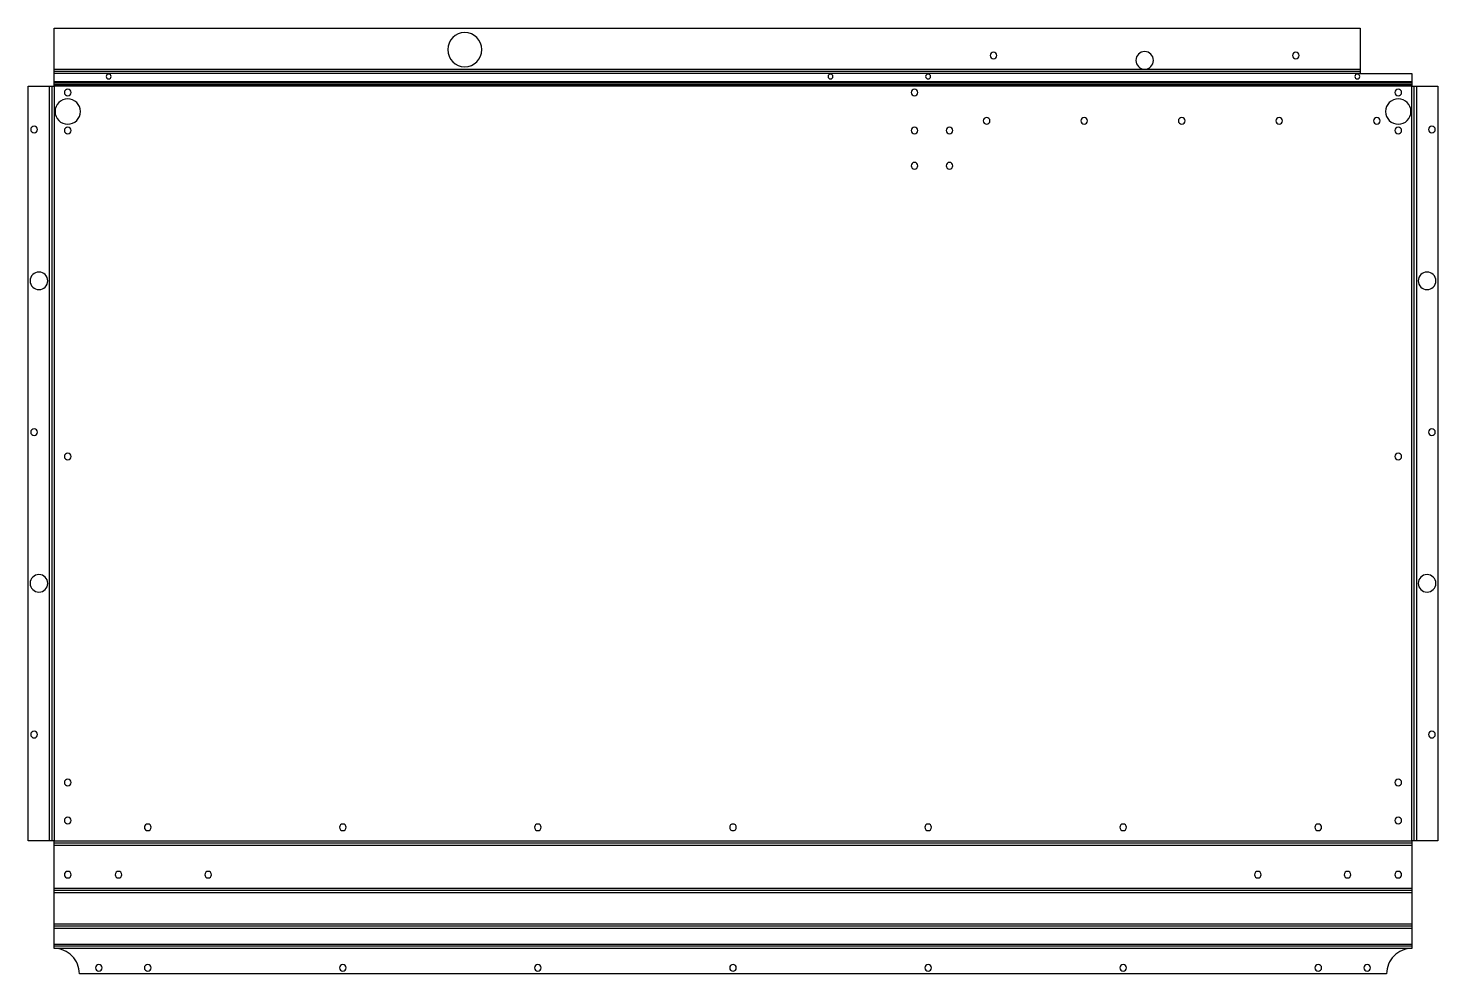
# Model space of a CAD drawing. Header units: millimetres. Extents: x -26 to 696, y 0 to 484.
import ezdxf

# ---------------------------------------------------------------- set-up
doc = ezdxf.new("R2010")
doc.units = ezdxf.units.MM

msp = doc.modelspace()

# ---------------------------------------------------------------- linework, layer by layer
at = {"layer": 'BEND'}
for p, q in [((656.4, 462.36), (-13, 462.36)), ((683, 456.63), (-13, 456.63)), ((683, 455.42), (-13, 455.42)), ((-14.13, 454.81), (-14.13, 68.05)), ((684.13, 68.05), (684.13, 454.81)), ((683, 66.92), (-13, 66.92)), ((683, 42.65), (-13, 42.65)), ((683, 24.39), (-13, 24.39)), ((683, 14.13), (-13, 14.13))]:
    msp.add_line(p, q, dxfattribs=at)
at = {"layer": 'BEND_EXTENT'}
for p, q in [((-13, 463.5), (546, 463.5)), ((546, 463.5), (656.4, 463.5)), ((656.4, 461.23), (-13, 461.23)), ((-13, 457.23), (683, 457.23)), ((-13, 456.02), (683, 456.02)), ((-15.26, 68.05), (-15.26, 454.81)), ((685.26, 454.81), (685.26, 68.05)), ((683, 65.79), (-13, 65.79)), ((-13, 43.79), (683, 43.79)), ((683, 41.52), (-13, 41.52)), ((-13, 25.52), (683, 25.52)), ((683, 23.26), (-13, 23.26)), ((-13, 15.26), (683, 15.26)), ((683, 13), (-13, 13))]:
    msp.add_line(p, q, dxfattribs=at)
msp.add_lwpolyline([(683, 68.05), (683, 454.81), (-13, 454.81), (-13, 68.05)], close=True, dxfattribs=at)
at = {"layer": 'INTERIOR_PROFILES', "extrusion": (0, 0, -1)}
for centre, radius in [((-197.5, 473.5), 8.75), ((-468.5, 470.5), 1.7), ((-546, 468), 4.5), ((-623.5, 470.5), 1.7), ((-15, 459.73), 1.25), ((-385, 459.73), 1.25), ((-435, 459.73), 1.25), ((-655, 459.73), 1.25), ((6, 441.8), 6.5), ((6, 451.55), 1.7), ((-428, 451.55), 1.7), ((-676, 441.8), 6.5), ((-676, 451.55), 1.7), ((23.26, 432.55), 1.7), ((6, 432.05), 1.7), ((-428, 432.05), 1.7), ((-446, 432.05), 1.7), ((-465, 437.05), 1.7), ((-515, 437.05), 1.7), ((-565, 437.05), 1.7), ((-615, 437.05), 1.7), ((-665, 437.05), 1.7), ((-676, 432.05), 1.7), ((-693.26, 432.55), 1.7), ((-428, 414.05), 1.7), ((-446, 414.05), 1.7), ((20.76, 355.05), 4.5), ((-690.76, 355.05), 4.5), ((23.26, 277.55), 1.7), ((-693.26, 277.55), 1.7), ((6, 265.05), 1.7), ((-676, 265.05), 1.7), ((20.76, 200.05), 4.5), ((-690.76, 200.05), 4.5), ((23.26, 122.55), 1.7), ((-693.26, 122.55), 1.7), ((6, 98.05), 1.7), ((-676, 98.05), 1.7), ((6, 78.55), 1.7), ((-676, 78.55), 1.7), ((-35, 75.05), 1.7), ((-135, 75.05), 1.7), ((-235, 75.05), 1.7), ((-335, 75.05), 1.7), ((-435, 75.05), 1.7), ((-535, 75.05), 1.7), ((-635, 75.05), 1.7), ((6, 50.79), 1.7), ((-20, 50.79), 1.7), ((-66, 50.79), 1.7), ((-604, 50.79), 1.7), ((-650, 50.79), 1.7), ((-676, 50.79), 1.7), ((-10, 3), 1.7), ((-35, 3), 1.7), ((-135, 3), 1.7), ((-235, 3), 1.7), ((-335, 3), 1.7), ((-435, 3), 1.7), ((-535, 3), 1.7), ((-635, 3), 1.7), ((-660, 3), 1.7)]:
    msp.add_circle(centre, radius, dxfattribs=at)
at = {"layer": 'OUTER_PROFILES'}
msp.add_lwpolyline([(-13, 457.23), (-13, 463.5), (-13, 484.5), (656.4, 484.5), (656.4, 461.23), (683, 461.23), (683, 457.23), (683, 456.02), (683, 454.81), (696.26, 454.81), (696.26, 68.05), (683, 68.05), (683, 65.79), (683, 41.52), (683, 23.26), (683, 13, 0.414214), (670, 0), (0, 0, 0.414214), (-13, 13), (-13, 23.26), (-13, 41.52), (-13, 65.79), (-13, 68.05), (-26.26, 68.05), (-26.26, 454.81), (-13, 454.81), (-13, 456.02)], format="xyb", close=True, dxfattribs=at)

doc.saveas('drawing.dxf')
